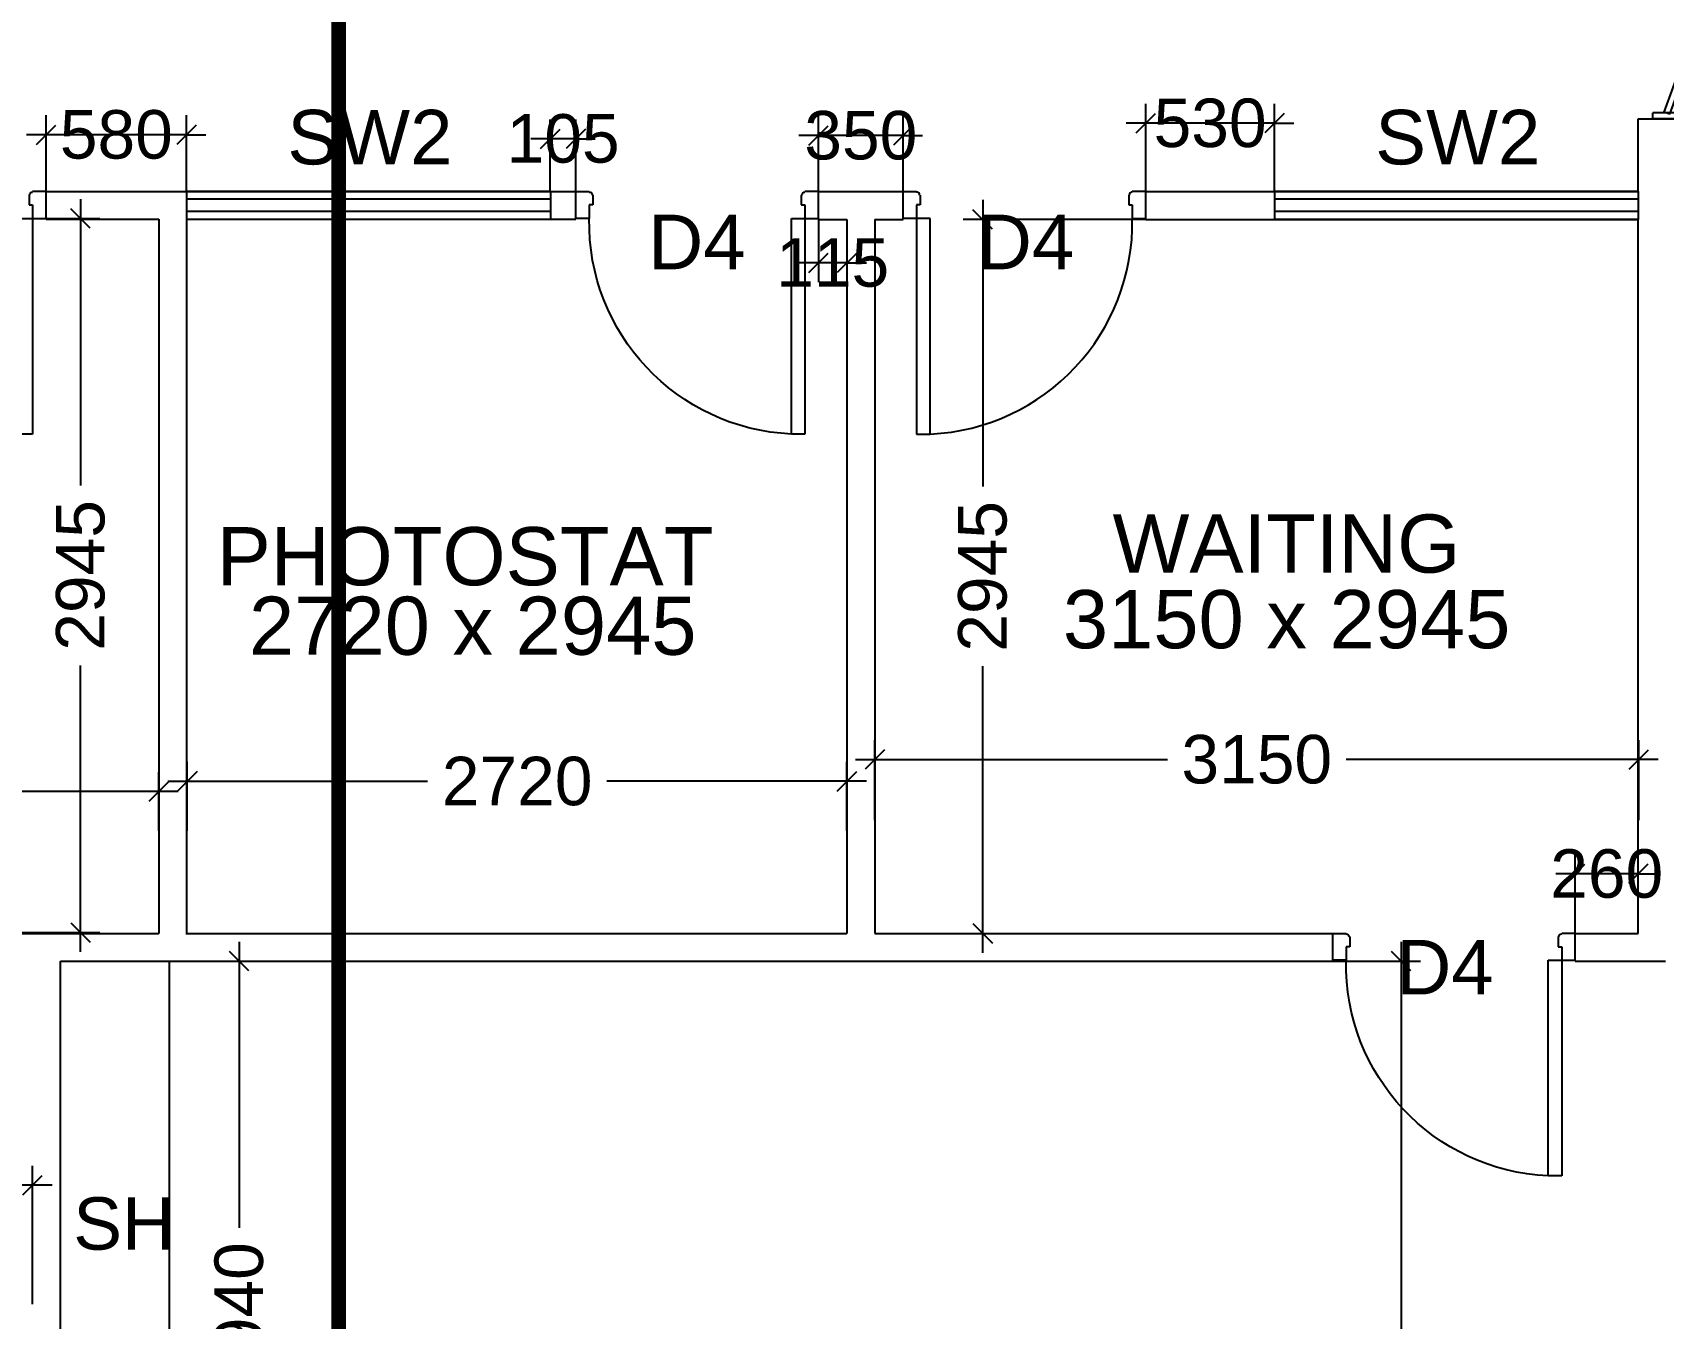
# Model space of a CAD drawing. Extents: x 7620542 to 7843793, y -6476226 to -6093835.
# Drawn here: x 7669521 to 7676246, y -6451457 to -6446154 of the extents above; entities that cross this region are included whole.
import ezdxf
from ezdxf.enums import TextEntityAlignment as Align

# ---------------------------------------------------------------- set-up
doc = ezdxf.new("R2010")
doc.units = 0
doc.header["$LTSCALE"] = 600
doc.header["$MEASUREMENT"] = 0
doc.header["$PDMODE"] = 35
doc.linetypes.add('DASHED', pattern=[0.75, 0.5, -0.25])
doc.layers.get('0').update_dxf_attribs({"linetype": 'CONTINUOUS'})
doc.layers.get('Defpoints').update_dxf_attribs({"linetype": 'CONTINUOUS'})
for name, color, linetype in [('DOOR', 32, 'CONTINUOUS'), ('joinery', 7, 'CONTINUOUS'), ('Room Dim', 1, 'CONTINUOUS'), ('Sections', 10, 'CONTINUOUS'), ('Shleves', 7, 'CONTINUOUS'), ('TEXT', 6, 'CONTINUOUS'), ('Walls', 7, 'CONTINUOUS'), ('WIN', 151, 'CONTINUOUS'), ('Working Dim', 5, 'CONTINUOUS')]:
    doc.layers.add(name, color=color, linetype=linetype)
doc.styles.add('ari', font='arial.ttf')
doc.styles.add('ARIAL', font='arial.ttf')
doc.dimstyles.new('int. dim', dxfattribs={"dimtxt": 450, "dimasz": 80, "dimexe": 80, "dimexo": 0, "dimgap": 70, "dimtad": 0, "dimdec": 0, "dimzin": 12, "dimdsep": 46, "dimtxsty": 'ari', "dimblk": 'OBLIQUE', "dimcen": 2, "dimdle": 80, "dimclrd": 256, "dimclre": 256, "dimclrt": 6, "dimadec": 0, "dimazin": 0, "dimtfac": 1, "dimtdec": 0, "dimtix": 1, "dimtmove": 2, "dimatfit": 3, "dimfxl": 1, "dimtolj": 1, "dimtzin": 0, "dimlwd": -1, "dimlwe": -1, "dimarcsym": 0})

# ---------------------------------------------------------------- blocks, each defined once
blk = doc.blocks.new('1000')
at = {"layer": 'DOOR'}
for p, q in [((0, -100), (0, 0)), ((0, 0), (49.7, 0)), ((49.7, 0), (49.7, -2.2)), ((63.2, -49.5), (49.7, -49.5)), ((49.7, -49.5), (49.7, -100)), ((63.2, -13.5), (61, -13.5)), ((63.2, -13.5), (63.2, -49.5)), ((836.8, -13.5), (836.8, -49.5)), ((836.8, -13.5), (839, -13.5)), ((836.8, -49.5), (850.3, -49.5)), ((850.3, 0), (850.3, -2.2)), ((900, 0), (850.3, 0)), ((850.3, -49.5), (850.3, -100)), ((900, -100), (900, 0)), ((49.7, -100), (0, -100)), ((49.7, -100), (49.7, -900.6)), ((100.2, -100), (49.7, -100)), ((100.2, -900.6), (100.2, -100)), ((850.3, -100), (900, -100)), ((49.7, -900.6), (100.2, -900.6))]:
    blk.add_line(p, q, dxfattribs=at)
for centre, major_axis, start_param, end_param in [((49.7, -13.5), (-7.95, 7.95), 3.926991, 5.497787), ((850.3, -13.5), (7.95, 7.95), 0.785398, 2.356194)]:
    blk.add_ellipse(centre, major_axis=major_axis, ratio=1, start_param=start_param, end_param=end_param, dxfattribs=at)
at = {"layer": 'DOOR', "color": 145}
blk.add_ellipse((64.3, -115.3), major_axis=(-519.7, 589.8), ratio=1, start_param=2.464943, end_param=4.009476, dxfattribs=at)
blk = doc.blocks.new('Z$W@#5624')
at = {"layer": 'DOOR'}
for p, q in [((19.2, 469.7), (840.4, 768.6)), ((27.7, 446.2), (848.9, 745.1)), ((187.7, 517.8), (680.4, 697.1)), ((676.2, 708.8), (684.7, 685.4)), ((0, 399.5), (0, 499.4)), ((0, 499.4), (25, 499.4)), ((25, 399.5), (25, 499.4)), ((183.4, 529.5), (192, 506)), ((1797.8, 499.4), (1772.8, 499.4)), ((1772.8, 399.5), (1772.8, 499.4)), ((1797.8, 399.5), (1797.8, 499.4)), ((19.2, 469.7), (27.7, 446.2)), ((1770, 452.6), (948.8, 153.7)), ((1778.6, 429.2), (957.4, 130.3)), ((1778.6, 429.2), (1770, 452.6)), ((0, 399.5), (25, 399.5)), ((1610.1, 381.1), (1117.3, 201.8)), ((1614.3, 369.4), (1605.8, 392.9)), ((1797.8, 399.5), (1772.8, 399.5)), ((1113.1, 213.5), (1121.6, 190.1))]:
    blk.add_line(p, q, dxfattribs=at)
at = {"layer": 'DOOR', "color": 145}
for centre, start_param, end_param in [((0, 449.4), 2.617994, 3.665191), ((1797.8, 449.4), -0.523599, 0.523599)]:
    blk.add_ellipse(centre, major_axis=(-898.9, 0), ratio=1, start_param=start_param, end_param=end_param, dxfattribs=at)
blk = doc.blocks.new('_Oblique')
at = {"color": 0, "linetype": 'ByBlock', "lineweight": -2}
blk.add_line((-0.5, -0.5), (0.5, 0.5), dxfattribs=at)
blk = doc.blocks.new('*D755')
at = {"layer": 'Defpoints', "color": 0, "transparency": 16777216}
for p in [(7670041.1, -6449284), (7666451, -6449445.7, 5.1), (7670041.1, -6449445.7, 10.3)]:
    blk.add_point(p, dxfattribs=at)
at = {"layer": 'Working Dim', "transparency": 16777216}
for p, q in [((7666451, -6449445.7), (7666451, -6449204)), ((7670041.1, -6449445.7), (7670041.1, -6449204)), ((7666371, -6449284), (7667877.8, -6449284)), ((7670121.1, -6449284), (7668614.3, -6449284))]:
    blk.add_line(p, q, dxfattribs=at)
at = {"layer": 'Working Dim', "transparency": 16777216, "xscale": 80, "yscale": 80, "zscale": 80, "rotation": 180}
blk.add_blockref('_Oblique', (7666451, -6449284), dxfattribs=at)
at = {"layer": 'Working Dim', "transparency": 16777216, "xscale": 80, "yscale": 80, "zscale": 80}
blk.add_blockref('_Oblique', (7670041.1, -6449284), dxfattribs=at)
at = {"layer": 'Working Dim', "color": 6, "transparency": 16777216, "insert": (7668246.1, -6449284), "char_height": 200, "attachment_point": 5, "style": 'ari'}
blk.add_mtext('\\A1;3590', dxfattribs=at)
blk = doc.blocks.new('*D756')
at = {"layer": 'Defpoints', "color": 0, "transparency": 16777216}
for p in [(7669576.5, -6446920, 1.4), (7669718.8, -6446920), (7669444, -6449864.9, 9.4)]:
    blk.add_point(p, dxfattribs=at)
at = {"layer": 'Working Dim', "transparency": 16777216}
for p, q in [((7669718.8, -6446840), (7669718.8, -6448021.4)), ((7669576.5, -6446920), (7669798.8, -6446920)), ((7669718.8, -6449944.9), (7669718.8, -6448763.5)), ((7669444, -6449864.9), (7669798.8, -6449864.9))]:
    blk.add_line(p, q, dxfattribs=at)
at = {"layer": 'Working Dim', "transparency": 16777216, "xscale": 80, "yscale": 80, "zscale": 80}
for p, rotation in [((7669718.8, -6446920), 90), ((7669718.8, -6449864.9), 270)]:
    blk.add_blockref('_Oblique', p, dxfattribs=dict(at, rotation=rotation))
at = {"layer": 'Working Dim', "color": 6, "transparency": 16777216, "insert": (7669718.8, -6448392.4), "char_height": 200, "attachment_point": 5, "rotation": 90, "style": 'ari'}
blk.add_mtext('\\A1;2945', dxfattribs=at)
blk = doc.blocks.new('*D757')
at = {"layer": 'Defpoints', "color": 0, "transparency": 16777216}
for p in [(7672879.5, -6449241.8), (7670159.1, -6449445.7, 10.3), (7672879.5, -6449445.7, 5.1)]:
    blk.add_point(p, dxfattribs=at)
at = {"layer": 'Working Dim', "transparency": 16777216}
for p, q in [((7670159.1, -6449445.7), (7670159.1, -6449161.8)), ((7672879.5, -6449445.7), (7672879.5, -6449161.8)), ((7670079.1, -6449241.8), (7671149.3, -6449241.8)), ((7672959.5, -6449241.8), (7671889.3, -6449241.8))]:
    blk.add_line(p, q, dxfattribs=at)
at = {"layer": 'Working Dim', "transparency": 16777216, "xscale": 80, "yscale": 80, "zscale": 80, "rotation": 180}
blk.add_blockref('_Oblique', (7670159.1, -6449241.8), dxfattribs=at)
at = {"layer": 'Working Dim', "transparency": 16777216, "xscale": 80, "yscale": 80, "zscale": 80}
blk.add_blockref('_Oblique', (7672879.5, -6449241.8), dxfattribs=at)
at = {"layer": 'Working Dim', "color": 6, "transparency": 16777216, "insert": (7671519.3, -6449241.8), "char_height": 200, "attachment_point": 5, "style": 'ari'}
blk.add_mtext('\\A1;2720', dxfattribs=at)
blk = doc.blocks.new('*D758')
at = {"layer": 'Defpoints', "color": 0, "transparency": 16777216}
for p in [(7676144.5, -6449151.9), (7672994.5, -6449401.6, 5.1), (7676144.5, -6449401.6, 5.1)]:
    blk.add_point(p, dxfattribs=at)
at = {"layer": 'Working Dim', "transparency": 16777216}
for p, q in [((7672994.5, -6449401.6), (7672994.5, -6449071.9)), ((7676144.5, -6449401.6), (7676144.5, -6449071.9)), ((7672914.5, -6449151.9), (7674201.2, -6449151.9)), ((7676224.5, -6449151.9), (7674937.7, -6449151.9))]:
    blk.add_line(p, q, dxfattribs=at)
at = {"layer": 'Working Dim', "transparency": 16777216, "xscale": 80, "yscale": 80, "zscale": 80, "rotation": 180}
blk.add_blockref('_Oblique', (7672994.5, -6449151.9), dxfattribs=at)
at = {"layer": 'Working Dim', "transparency": 16777216, "xscale": 80, "yscale": 80, "zscale": 80}
blk.add_blockref('_Oblique', (7676144.5, -6449151.9), dxfattribs=at)
at = {"layer": 'Working Dim', "color": 6, "transparency": 16777216, "insert": (7674569.5, -6449151.9), "char_height": 200, "attachment_point": 5, "style": 'ari'}
blk.add_mtext('\\A1;3150', dxfattribs=at)
blk = doc.blocks.new('*D759')
at = {"layer": 'Defpoints', "color": 0, "transparency": 16777216}
for p in [(7673439.1, -6446923.9), (7674111.5, -6446923.9, 5.1), (7673428, -6449868.9, 5.1)]:
    blk.add_point(p, dxfattribs=at)
at = {"layer": 'Working Dim', "transparency": 16777216}
for p, q in [((7673439.1, -6446843.9), (7673439.1, -6448025.3)), ((7674111.5, -6446923.9), (7673359.1, -6446923.9)), ((7673439.1, -6449948.9), (7673439.1, -6448767.5)), ((7673428, -6449868.9), (7673519.1, -6449868.9))]:
    blk.add_line(p, q, dxfattribs=at)
at = {"layer": 'Working Dim', "transparency": 16777216, "xscale": 80, "yscale": 80, "zscale": 80}
for p, rotation in [((7673439.1, -6446923.9), 90), ((7673439.1, -6449868.9), 270)]:
    blk.add_blockref('_Oblique', p, dxfattribs=dict(at, rotation=rotation))
at = {"layer": 'Working Dim', "color": 6, "transparency": 16777216, "insert": (7673439.1, -6448396.4), "char_height": 200, "attachment_point": 5, "rotation": 90, "style": 'ari'}
blk.add_mtext('\\A1;2945', dxfattribs=at)
blk = doc.blocks.new('*D762')
at = {"layer": 'Defpoints', "color": 0, "transparency": 16777216}
for p in [(7669521.1, -6450907.6), (7664721.5, -6451088.9, 5.1), (7669521.1, -6451398.9, 5.1)]:
    blk.add_point(p, dxfattribs=at)
at = {"layer": 'Working Dim', "transparency": 16777216}
for p, q in [((7664721.5, -6451088.9), (7664721.5, -6450827.6)), ((7669521.1, -6451398.9), (7669521.1, -6450827.6)), ((7664641.5, -6450907.6), (7666748.9, -6450907.6)), ((7669601.1, -6450907.6), (7667493.6, -6450907.6))]:
    blk.add_line(p, q, dxfattribs=at)
at = {"layer": 'Working Dim', "transparency": 16777216, "xscale": 80, "yscale": 80, "zscale": 80, "rotation": 180}
blk.add_blockref('_Oblique', (7664721.5, -6450907.6), dxfattribs=at)
at = {"layer": 'Working Dim', "transparency": 16777216, "xscale": 80, "yscale": 80, "zscale": 80}
blk.add_blockref('_Oblique', (7669521.1, -6450907.6), dxfattribs=at)
at = {"layer": 'Working Dim', "color": 6, "transparency": 16777216, "insert": (7667121.3, -6450907.6), "char_height": 200, "attachment_point": 5, "style": 'ari'}
blk.add_mtext('\\A1;4800', dxfattribs=at)
blk = doc.blocks.new('*D765')
at = {"layer": 'Defpoints', "color": 0, "transparency": 16777216}
for p in [(7674601.5, -6449983.9, 5.1), (7675165.1, -6449983.9), (7674892.3, -6454643.9, 24.3)]:
    blk.add_point(p, dxfattribs=at)
at = {"layer": 'Working Dim', "transparency": 16777216}
for p, q in [((7675165.1, -6449903.9), (7675165.1, -6451941.6)), ((7674601.5, -6449983.9), (7675245.1, -6449983.9)), ((7675165.1, -6454723.9), (7675165.1, -6452686.2)), ((7674892.3, -6454643.9), (7675245.1, -6454643.9))]:
    blk.add_line(p, q, dxfattribs=at)
at = {"layer": 'Working Dim', "transparency": 16777216, "xscale": 80, "yscale": 80, "zscale": 80}
for p, rotation in [((7675165.1, -6449983.9), 90), ((7675165.1, -6454643.9), 270)]:
    blk.add_blockref('_Oblique', p, dxfattribs=dict(at, rotation=rotation))
at = {"layer": 'Working Dim', "color": 6, "transparency": 16777216, "insert": (7675165.1, -6452313.9), "char_height": 200, "attachment_point": 5, "rotation": 90, "style": 'ari'}
blk.add_mtext('\\A1;4660', dxfattribs=at)
blk = doc.blocks.new('*D1143')
at = {"layer": 'Defpoints', "color": 0, "transparency": 16777216}
for p in [(7674111.5, -6446527.1), (7674111.5, -6446808.9), (7674642.5, -6446808.9)]:
    blk.add_point(p, dxfattribs=at)
at = {"layer": 'Working Dim', "transparency": 16777216}
for p, q in [((7674111.5, -6446808.9), (7674111.5, -6446447.1)), ((7674642.5, -6446808.9), (7674642.5, -6446447.1)), ((7674111.5, -6446527.1), (7674031.5, -6446527.1)), ((7674642.5, -6446527.1), (7674111.5, -6446527.1)), ((7674642.5, -6446527.1), (7674722.5, -6446527.1))]:
    blk.add_line(p, q, dxfattribs=at)
at = {"layer": 'Working Dim', "transparency": 16777216, "xscale": 80, "yscale": 80, "zscale": 80}
blk.add_blockref('_Oblique', (7674111.5, -6446527.1), dxfattribs=at)
at = {"layer": 'Working Dim', "transparency": 16777216, "xscale": 80, "yscale": 80, "zscale": 80, "rotation": 180}
blk.add_blockref('_Oblique', (7674642.5, -6446527.1), dxfattribs=at)
at = {"layer": 'Working Dim', "color": 6, "transparency": 16777216, "insert": (7674377, -6446527.1), "char_height": 200, "attachment_point": 5, "style": 'ari'}
blk.add_mtext('\\A1;530', dxfattribs=at)
blk = doc.blocks.new('*D1144')
at = {"layer": 'Defpoints', "color": 0, "transparency": 16777216}
for p in [(7672761.5, -6446578.1), (7672761.5, -6446808.9), (7673111.5, -6446808.9)]:
    blk.add_point(p, dxfattribs=at)
at = {"layer": 'Working Dim', "transparency": 16777216}
for p, q in [((7672761.5, -6446808.9), (7672761.5, -6446498.1)), ((7673111.5, -6446808.9), (7673111.5, -6446498.1)), ((7672761.5, -6446578.1), (7672681.5, -6446578.1)), ((7673111.5, -6446578.1), (7672761.5, -6446578.1)), ((7673111.5, -6446578.1), (7673191.5, -6446578.1))]:
    blk.add_line(p, q, dxfattribs=at)
at = {"layer": 'Working Dim', "transparency": 16777216, "xscale": 80, "yscale": 80, "zscale": 80}
blk.add_blockref('_Oblique', (7672761.5, -6446578.1), dxfattribs=at)
at = {"layer": 'Working Dim', "transparency": 16777216, "xscale": 80, "yscale": 80, "zscale": 80, "rotation": 180}
blk.add_blockref('_Oblique', (7673111.5, -6446578.1), dxfattribs=at)
at = {"layer": 'Working Dim', "color": 6, "transparency": 16777216, "insert": (7672936.5, -6446578.1), "char_height": 200, "attachment_point": 5, "style": 'ari'}
blk.add_mtext('\\A1;350', dxfattribs=at)
blk = doc.blocks.new('*D1145')
at = {"layer": 'Defpoints', "color": 0, "transparency": 16777216}
for p in [(7671656.1, -6446591.4), (7671656.1, -6446808.9), (7671761.5, -6446808.9)]:
    blk.add_point(p, dxfattribs=at)
at = {"layer": 'Working Dim', "transparency": 16777216}
for p, q in [((7671656.1, -6446808.9), (7671656.1, -6446511.4)), ((7671761.5, -6446808.9), (7671761.5, -6446511.4)), ((7671656.1, -6446591.4), (7671576.1, -6446591.4)), ((7671761.5, -6446591.4), (7671656.1, -6446591.4)), ((7671761.5, -6446591.4), (7671841.5, -6446591.4))]:
    blk.add_line(p, q, dxfattribs=at)
at = {"layer": 'Working Dim', "transparency": 16777216, "xscale": 80, "yscale": 80, "zscale": 80}
blk.add_blockref('_Oblique', (7671656.1, -6446591.4), dxfattribs=at)
at = {"layer": 'Working Dim', "transparency": 16777216, "xscale": 80, "yscale": 80, "zscale": 80, "rotation": 180}
blk.add_blockref('_Oblique', (7671761.5, -6446591.4), dxfattribs=at)
at = {"layer": 'Working Dim', "color": 6, "transparency": 16777216, "insert": (7671708.8, -6446591.4), "char_height": 200, "attachment_point": 5, "style": 'ari'}
blk.add_mtext('\\A1;105', dxfattribs=at)
blk = doc.blocks.new('*D1146')
at = {"layer": 'Defpoints', "color": 0, "transparency": 16777216}
for p in [(7672761.5, -6446920), (7672879.5, -6446923.9), (7672761.5, -6447102.9)]:
    blk.add_point(p, dxfattribs=at)
at = {"layer": 'Working Dim', "transparency": 16777216}
for p, q in [((7672761.5, -6446920), (7672761.5, -6447182.9)), ((7672879.5, -6446923.9), (7672879.5, -6447182.9)), ((7672761.5, -6447102.9), (7672681.5, -6447102.9)), ((7672879.5, -6447102.9), (7672761.5, -6447102.9)), ((7672879.5, -6447102.9), (7672959.5, -6447102.9))]:
    blk.add_line(p, q, dxfattribs=at)
at = {"layer": 'Working Dim', "transparency": 16777216, "xscale": 80, "yscale": 80, "zscale": 80}
blk.add_blockref('_Oblique', (7672761.5, -6447102.9), dxfattribs=at)
at = {"layer": 'Working Dim', "transparency": 16777216, "xscale": 80, "yscale": 80, "zscale": 80, "rotation": 180}
blk.add_blockref('_Oblique', (7672879.5, -6447102.9), dxfattribs=at)
at = {"layer": 'Working Dim', "color": 6, "transparency": 16777216, "insert": (7672820.5, -6447102.9), "char_height": 200, "attachment_point": 5, "style": 'ari'}
blk.add_mtext('\\A1;115', dxfattribs=at)
blk = doc.blocks.new('*D1147')
at = {"layer": 'Defpoints', "color": 0, "transparency": 16777216}
for p in [(7669576.5, -6446574.7), (7669576.5, -6446808.5), (7670156.1, -6446808.9)]:
    blk.add_point(p, dxfattribs=at)
at = {"layer": 'Working Dim', "transparency": 16777216}
for p, q in [((7669576.5, -6446808.5), (7669576.5, -6446494.7)), ((7670156.1, -6446808.9), (7670156.1, -6446494.7)), ((7669576.5, -6446574.7), (7669496.5, -6446574.7)), ((7670156.1, -6446574.7), (7669576.5, -6446574.7)), ((7670156.1, -6446574.7), (7670236.1, -6446574.7))]:
    blk.add_line(p, q, dxfattribs=at)
at = {"layer": 'Working Dim', "transparency": 16777216, "xscale": 80, "yscale": 80, "zscale": 80}
blk.add_blockref('_Oblique', (7669576.5, -6446574.7), dxfattribs=at)
at = {"layer": 'Working Dim', "transparency": 16777216, "xscale": 80, "yscale": 80, "zscale": 80, "rotation": 180}
blk.add_blockref('_Oblique', (7670156.1, -6446574.7), dxfattribs=at)
at = {"layer": 'Working Dim', "color": 6, "transparency": 16777216, "insert": (7669866.3, -6446574.7), "char_height": 200, "attachment_point": 5, "style": 'ari'}
blk.add_mtext('\\A1;580', dxfattribs=at)
blk = doc.blocks.new('*D1167')
at = {"layer": 'Defpoints', "color": 0, "transparency": 16777216}
for p in [(7670086.1, -6449983.9, -6.8), (7670086.1, -6452923.1), (7670372.5, -6452923.1)]:
    blk.add_point(p, dxfattribs=at)
at = {"layer": 'Working Dim', "transparency": 16777216}
for p, q in [((7670372.5, -6449903.9), (7670372.5, -6451083.5)), ((7670086.1, -6449983.9), (7670452.5, -6449983.9)), ((7670372.5, -6453003.1), (7670372.5, -6451823.5)), ((7670086.1, -6452923.1), (7670452.5, -6452923.1))]:
    blk.add_line(p, q, dxfattribs=at)
at = {"layer": 'Working Dim', "transparency": 16777216, "xscale": 80, "yscale": 80, "zscale": 80}
for p, rotation in [((7670372.5, -6449983.9), 90), ((7670372.5, -6452923.1), 270)]:
    blk.add_blockref('_Oblique', p, dxfattribs=dict(at, rotation=rotation))
at = {"layer": 'Working Dim', "color": 6, "transparency": 16777216, "insert": (7670372.5, -6451453.5), "char_height": 200, "attachment_point": 5, "rotation": 90, "style": 'ari'}
blk.add_mtext('\\A1;2940', dxfattribs=at)
blk = doc.blocks.new('*D1168')
at = {"layer": 'Defpoints', "color": 0, "transparency": 16777216}
for p in [(7675882.4, -6449623.4), (7675882.4, -6449868.9), (7676142.5, -6449868.9)]:
    blk.add_point(p, dxfattribs=at)
at = {"layer": 'Working Dim', "transparency": 16777216}
for p, q in [((7675882.4, -6449868.9), (7675882.4, -6449543.4)), ((7676142.5, -6449868.9), (7676142.5, -6449543.4)), ((7675882.4, -6449623.4), (7675802.4, -6449623.4)), ((7676142.5, -6449623.4), (7675882.4, -6449623.4)), ((7676142.5, -6449623.4), (7676222.5, -6449623.4))]:
    blk.add_line(p, q, dxfattribs=at)
at = {"layer": 'Working Dim', "transparency": 16777216, "xscale": 80, "yscale": 80, "zscale": 80}
blk.add_blockref('_Oblique', (7675882.4, -6449623.4), dxfattribs=at)
at = {"layer": 'Working Dim', "transparency": 16777216, "xscale": 80, "yscale": 80, "zscale": 80, "rotation": 180}
blk.add_blockref('_Oblique', (7676142.5, -6449623.4), dxfattribs=at)
at = {"layer": 'Working Dim', "color": 6, "transparency": 16777216, "insert": (7676012.5, -6449623.4), "char_height": 200, "attachment_point": 5, "style": 'ari'}
blk.add_mtext('\\A1;260', dxfattribs=at)

msp = doc.modelspace()

# ---------------------------------------------------------------- linework, layer by layer
at = {"layer": 'Sections', "linetype": 'DASHED', "lineweight": 0, "ltscale": 2, "const_width": 60, "elevation": -14.83, "flags": 128}
msp.add_lwpolyline([(7670782.853, -6460853.906), (7671915.506, -6461401.774), (7670782.853, -6461401.774), (7670782.853, -6331751.836), (7671915.506, -6331751.836), (7670782.853, -6332299.705)], dxfattribs=at)
at = {"layer": 'Shleves'}
msp.add_line((7670086.052, -6452808.079, -21.581), (7670086.052, -6449983.883, -21.581), dxfattribs=at)
at = {"layer": 'Walls', "linetype": 'Continuous'}
for p, q in [((7676142.463, -6446808.447, -14.83), (7676142.463, -6446509.145, -14.83)), ((7676142.463, -6446509.145, -14.83), (7676372.463, -6446509.145, -14.83)), ((7669576.462, -6446808.517, -14.83), (7671761.462, -6446808.517, -14.83)), ((7669576.462, -6446923.859, -14.83), (7669576.462, -6446808.517, -14.83)), ((7671761.462, -6446923.517, -14.83), (7671761.462, -6446808.517, -14.83)), ((7672761.462, -6446808.859, -14.83), (7673111.462, -6446808.859, -14.83)), ((7672761.462, -6446923.859, -14.83), (7672761.462, -6446808.859, -14.83)), ((7673111.462, -6446923.859, -14.83), (7673111.462, -6446808.859, -14.83)), ((7674111.462, -6446808.859, -14.83), (7676142.463, -6446808.447, -14.83)), ((7674111.462, -6446923.859, -14.83), (7674111.462, -6446808.859, -14.83)), ((7669576.462, -6446923.517, -14.83), (7670041.14, -6446923.517, -14.83)), ((7670041.14, -6446923.517, -14.83), (7670041.14, -6449868.883, -14.83)), ((7670156.14, -6446923.517, -14.83), (7671761.462, -6446923.517, -14.83)), ((7670156.14, -6446923.517, -14.83), (7670156.14, -6449868.883, -14.83)), ((7672761.462, -6446923.859, -14.83), (7672879.462, -6446923.859, -14.83)), ((7672879.462, -6446923.859, -14.83), (7672879.462, -6449868.883, -14.83)), ((7672994.462, -6446923.859, -14.83), (7673111.462, -6446923.859, -14.83)), ((7672994.462, -6446923.859, -14.83), (7672994.462, -6449868.883, -14.83)), ((7674111.462, -6446923.859, -14.83), (7676142.463, -6446923.859, -14.83)), ((7676142.463, -6449868.883, -14.83), (7676142.463, -6446923.859, -14.83)), ((7666447.962, -6449868.883, -14.83), (7670041.14, -6449868.883, -14.83)), ((7670153.64, -6449868.883, -14.83), (7672879.462, -6449868.883, -14.83)), ((7672994.462, -6449868.883, -14.83), (7674882.462, -6449868.883, -14.83)), ((7674882.462, -6449983.883, -14.83), (7674882.462, -6449868.883, -14.83)), ((7675882.462, -6449868.883, -14.83), (7676142.463, -6449868.883, -14.83)), ((7675882.462, -6449983.883, -14.83), (7675882.462, -6449868.883, -14.83)), ((7669636.052, -6449983.883, -14.83), (7674882.462, -6449983.883, -14.83)), ((7669636.052, -6454123.882, -14.83), (7669636.052, -6449983.883, -14.83)), ((7675882.462, -6449983.883, -14.83), (7676254.963, -6449983.883, -14.83))]:
    msp.add_line(p, q, dxfattribs=at)
at = {"layer": 'WIN', "linetype": 'Continuous'}
for p, q in [((7670156.14, -6446808.886, -14.83), (7670156.14, -6446923.886, -14.83)), ((7671656.14, -6446808.886, -14.83), (7671656.14, -6446923.886, -14.83)), ((7674642.463, -6446808.859, -14.83), (7674642.463, -6446923.859, -14.83)), ((7676142.463, -6446808.859, -14.83), (7676142.463, -6446923.859, -14.83))]:
    msp.add_line(p, q, dxfattribs=at)
at = {"layer": 'WIN', "linetype": 'Continuous', "elevation": -14.83}
for points in [[(7671656.14, -6446808.885), (7670156.14, -6446808.886)], [(7671656.14, -6446841.102), (7670156.14, -6446841.102)], [(7676142.463, -6446808.859), (7674642.463, -6446808.859)], [(7676142.463, -6446841.075), (7674642.463, -6446841.076)], [(7671656.14, -6446891.67), (7670156.14, -6446891.669)], [(7676142.463, -6446891.643), (7674642.463, -6446891.643)], [(7671656.14, -6446923.885), (7670156.14, -6446923.886)], [(7676142.463, -6446923.859), (7674642.463, -6446923.859)]]:
    msp.add_lwpolyline(points, dxfattribs=at)

# ---------------------------------------------------------------- block references
at = {"layer": 'DOOR', "linetype": 'Continuous'}
for name, p, xscale, yscale, zscale, rotation in [('Z$W@#5624', (7676702.463, -6444709.145, -14.83), -1.001247152686119, 1.001247151754797, 1.001247151760857, 90), ('1000', (7669576.462, -6446808.898, -14.83), -1.111111115664273, 1.111111114732921, 1.111111114893859, 359.9999867451642), ('1000', (7672761.46, -6446808.859, -14.83), -1.111111115664273, 1.111111114732921, 1.111111114893859, 359.9999867451642), ('1000', (7673111.462, -6446808.857, -14.83), 1.111111115664273, 1.111111115664273, 1.111111115664273, 1.320681103633498e-05), ('1000', (7675882.462, -6449868.883, -14.83), -1.111111115664273, 1.111111114732921, 1.111111114893859, 359.9999867451642)]:
    msp.add_blockref(name, p, dxfattribs=dict(at, xscale=xscale, yscale=yscale, zscale=zscale, rotation=rotation))

# ---------------------------------------------------------------- texts
at = {"layer": 'joinery', "style": 'ari'}
for s, p in [('SW2', (7670912.116, -6446697.24, -14.83)), ('SW2', (7675398.439, -6446697.213, -14.83)), ('D4', (7672260.613, -6447129.546, -14.83)), ('D4', (7673615.936, -6447129.546, -14.83)), ('D4', (7675345.584, -6450120.761, -14.83))]:
    msp.add_text(s, height=225, dxfattribs=at).set_placement(p, align=Align.CENTER)
at = {"layer": 'Room Dim', "style": 'ARIAL'}
for s, p in [('3150 x 2945', (7674692.717, -6448692.985, -14.83)), ('2720 x 2945', (7671336.261, -6448720.013, -14.83))]:
    msp.add_text(s, height=240, dxfattribs=at).set_placement(p, align=Align.CENTER)
at = {"layer": 'Shleves', "color": 10, "style": 'ARIAL', "width": 1}
msp.add_text('SH', height=216, dxfattribs=at).set_placement((7669688.638, -6451173.508, -45.527))
at = {"layer": 'TEXT', "color": 7, "style": 'ARIAL'}
for s, p in [('PHOTOSTAT ', (7671350.719, -6448433.332, -14.83)), ('WAITING', (7674691.989, -6448381.182, -14.83))]:
    msp.add_text(s, height=240, dxfattribs=at).set_placement(p, align=Align.CENTER)

# ---------------------------------------------------------------- dimensions: what is measured, and where the dimension line sits
at = {"layer": 'Working Dim'}
for base, p1, p2, text, picture, middle in [((7674111.462, -6446527.097, -14.83), (7674642.463, -6446808.859, -14.83), (7674111.462, -6446808.857, -14.83), '530', '*D1143', (7674376.962, -6446527.097, -14.83)), ((7672761.462, -6447102.947, -14.83), (7672879.462, -6446923.859, -14.83), (7672761.462, -6446919.971, -14.83), '115', '*D1146', (7672820.462, -6447102.947, -14.83))]:
    dim = msp.add_linear_dim(base=base, p1=p1, p2=p2, text=text, dimstyle='int. dim', override={"dimtxt": 200, "dimarcsym": 1}, dxfattribs=at)
    dim.commit()
    dim.dimension.update_dxf_attribs({"geometry": picture, "text_midpoint": middle})
for base, p1, p2, override, picture, middle in [((7669576.462, -6446574.685, -14.83), (7670156.14, -6446808.886, -14.83), (7669576.462, -6446808.517, -14.83), {"dimtxt": 200, "dimarcsym": 1}, '*D1147', (7669866.301, -6446574.685, -14.83)), ((7671656.14, -6446591.36, -14.83), (7671761.46, -6446808.859, -14.83), (7671656.14, -6446808.859, -14.83), {"dimtxt": 200, "dimarcsym": 1}, '*D1145', (7671708.8, -6446591.36, -14.83)), ((7672761.46, -6446578.053, -14.83), (7673111.462, -6446808.857, -14.83), (7672761.46, -6446808.857, -14.83), {"dimtxt": 200, "dimarcsym": 1}, '*D1144', (7672936.461, -6446578.053, -14.83)), ((7676144.463, -6449151.882, -14.83), (7672994.462, -6449401.58, -9.699), (7676144.463, -6449401.58, -9.699), {"dimtxt": 200}, '*D758', (7674569.462, -6449151.882, -14.83)), ((7672879.462, -6449241.833, -14.83), (7670159.14, -6449445.743, -4.568), (7672879.462, -6449445.743, -9.699), {"dimtxt": 200}, '*D757', (7671519.301, -6449241.833, -14.83)), ((7670041.14, -6449284.015, -14.83), (7666450.962, -6449445.743, -9.699), (7670041.14, -6449445.743, -4.568), {"dimtxt": 200}, '*D755', (7668246.051, -6449284.015, -14.83)), ((7675882.443, -6449623.366, -14.83), (7676142.463, -6449868.883, -14.83), (7675882.443, -6449868.883, -14.83), {"dimtxt": 200, "dimarcsym": 1}, '*D1168', (7676012.453, -6449623.366, -14.83)), ((7669521.052, -6450907.562, -14.83), (7664721.462, -6451088.914, -9.699), (7669521.052, -6451398.934, -9.699), {"dimtxt": 200}, '*D762', (7667121.257, -6450907.562, -14.83))]:
    dim = msp.add_linear_dim(base=base, p1=p1, p2=p2, dimstyle='int. dim', override=override, dxfattribs=at)
    dim.commit()
    dim.dimension.update_dxf_attribs({"geometry": picture, "text_midpoint": middle})
for base, p1, p2, picture, middle in [((7669718.803, -6446920.009, -14.83), (7669444.047, -6449864.883, -5.421), (7669576.462, -6446920.009, -13.415), '*D756', (7669718.803, -6448392.446, -14.83)), ((7673439.111, -6446923.859, -14.83), (7673428.004, -6449868.883, -9.699), (7674111.462, -6446923.859, -9.699), '*D759', (7673439.111, -6448396.371, -14.83)), ((7675165.057, -6449983.935, -11.982), (7674892.313, -6454643.854, 12.338), (7674601.546, -6449983.935, -6.851), '*D765', (7675165.057, -6452313.894, -11.982))]:
    dim = msp.add_linear_dim(base=base, p1=p1, p2=p2, angle=90, dimstyle='int. dim', override={"dimtxt": 200}, dxfattribs=at)
    dim.commit()
    dim.dimension.update_dxf_attribs({"geometry": picture, "text_midpoint": middle})
dim = msp.add_linear_dim(base=(7670372.534, -6452923.079, -14.83), p1=(7670086.052, -6449983.883, -21.581), p2=(7670086.052, -6452923.079, -14.83), angle=90, text='2940', dimstyle='int. dim', override={"dimtxt": 200, "dimarcsym": 1}, dxfattribs=at)
dim.commit()
dim.dimension.update_dxf_attribs({"geometry": '*D1167', "text_midpoint": (7670372.534, -6451453.481, -14.83)})

doc.saveas('drawing.dxf')
